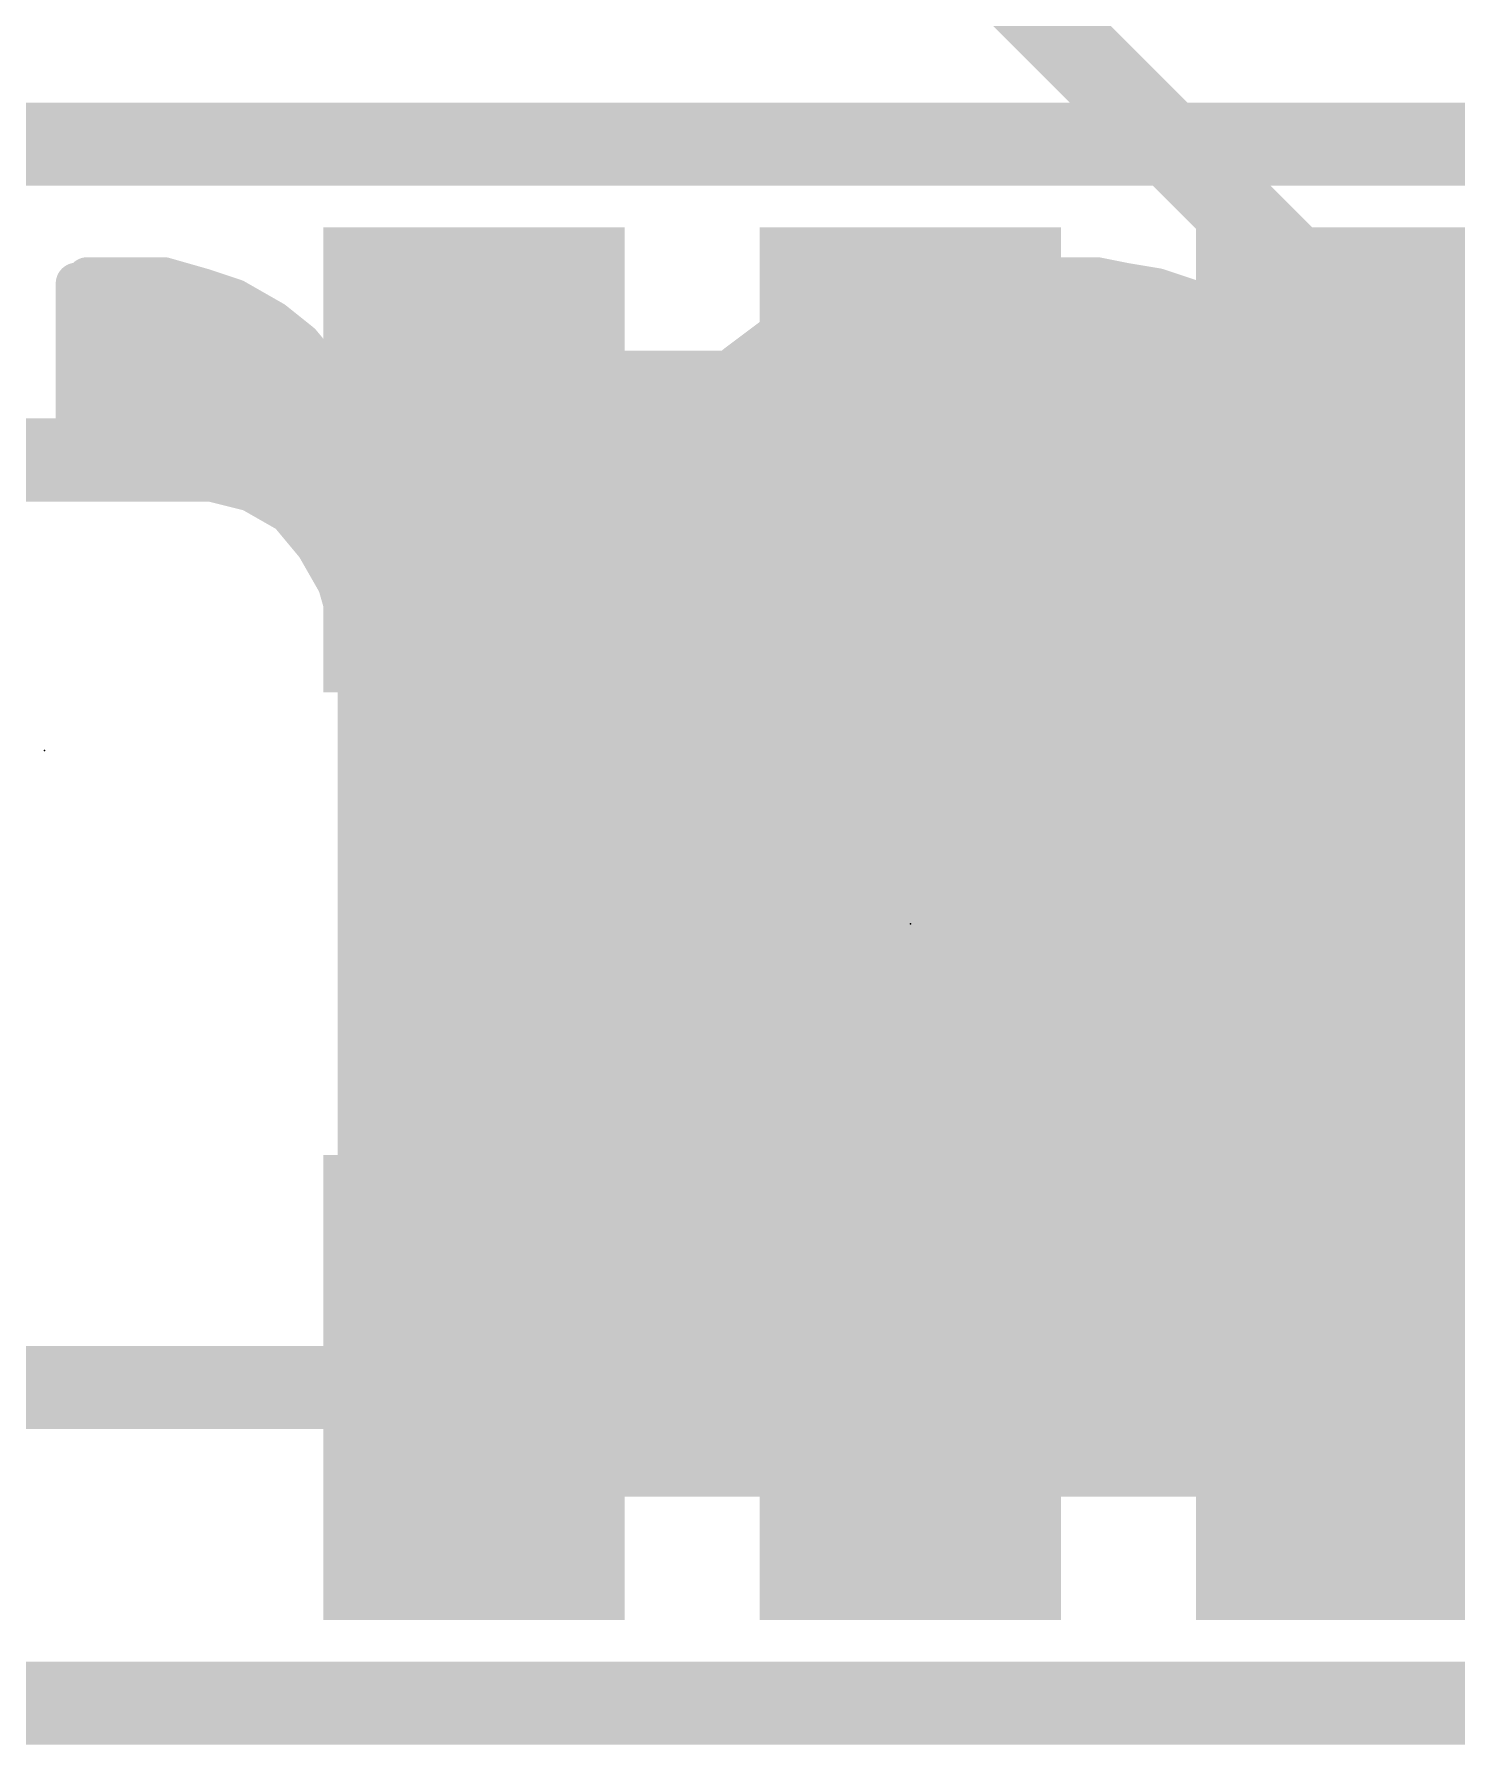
# Model space of a CAD drawing. Extents: x 0 to 108, y -62 to 34.
# Drawn here: x 20.301 to 22.909, y 15.958 to 19.093 of the extents above; entities that cross this region are included whole.
import ezdxf

# ---------------------------------------------------------------- set-up
doc = ezdxf.new("R2010")
doc.units = 0
for name, color, linetype in [('1', 12, 'CONTINUOUS'), ('16', 132, 'CONTINUOUS'), ('18', 110, 'CONTINUOUS'), ('22', 253, 'CONTINUOUS'), ('23', 53, 'CONTINUOUS'), ('24', 53, 'CONTINUOUS'), ('29', 253, 'CONTINUOUS'), ('39', 12, 'CONTINUOUS'), ('51', 253, 'CONTINUOUS')]:
    doc.layers.add(name, color=color, linetype=linetype)

# ---------------------------------------------------------------- blocks, each defined once
blk = doc.blocks.new('RECT')
blk.add_solid([(-0.5, -0.5), (0.5, -0.5), (-0.5, 0.5), (0.5, 0.5)])
blk = doc.blocks.new('ROUNDV')
at = {"const_width": 0.5}
blk.add_lwpolyline([(0, -0.25, 1), (0, 0.25, 1), (0, -0.25)], format="xyb", dxfattribs=at)

msp = doc.modelspace()

# ---------------------------------------------------------------- linework, layer by layer
at = {"layer": '1', "const_width": 0.1524}
for points in [[(32.0675, 18.8912), (8.255, 18.8912)], [(21.1075, 18.3125), (19.5325, 18.3125)], [(21.9075, 18.3125), (21.9075, 17.8435)], [(24.2825, 18.3125), (22.7075, 18.3125)], [(21.9075, 16.6125), (21.9075, 17.1133)], [(19.5325, 16.6125), (21.1075, 16.6125)], [(22.7075, 16.6125), (24.2825, 16.6125)], [(8.5725, 16.0338), (32.2263, 16.0338)]]:
    msp.add_lwpolyline(points, dxfattribs=at)
at = {"layer": '1', "const_width": 0.0762}
for points in [[(21.1075, 18.2744, 1), (21.1075, 18.3506)], [(21.9456, 18.3125, 1), (21.8694, 18.3125)], [(22.7075, 18.3506, 1), (22.7075, 18.2744)], [(21.8694, 17.8435, 1), (21.9456, 17.8435)], [(21.9456, 17.1133, 1), (21.8694, 17.1133)], [(21.1075, 16.5744, 1), (21.1075, 16.6506)], [(22.7075, 16.6506, 1), (22.7075, 16.5744)], [(21.8694, 16.6125, 1), (21.9456, 16.6125)]]:
    msp.add_lwpolyline(points, format="xyb", dxfattribs=at)
at = {"layer": '16', "const_width": 0.1524}
msp.add_lwpolyline([(18.796, 22.479), (23.5744, 17.7006)], dxfattribs=at)
at = {"layer": '22', "const_width": 0.0762}
for points in [[(20.389, 18.636), (20.379, 18.636)], [(20.379, 18.636), (20.379, 18.276)], [(20.399, 18.646), (20.389, 18.636)], [(20.539, 18.646), (20.399, 18.646)], [(20.609, 18.626), (20.539, 18.646)], [(20.669, 18.606), (20.609, 18.626)], [(21.859, 18.626), (21.809, 18.606)], [(21.909, 18.636), (21.859, 18.626)], [(21.969, 18.636), (21.909, 18.636)], [(22.019, 18.646), (21.969, 18.636)], [(22.249, 18.646), (22.019, 18.646)], [(22.299, 18.636), (22.249, 18.646)], [(22.359, 18.626), (22.299, 18.636)], [(22.419, 18.606), (22.359, 18.626)], [(20.379, 18.5928), (20.6921, 18.5928)], [(20.739, 18.566), (20.669, 18.606)], [(20.959, 18.606), (20.919, 18.616)], [(20.919, 18.616), (20.919, 18.346)], [(20.919, 18.5928), (21.025, 18.5928)], [(21.059, 18.586), (20.959, 18.606)], [(21.099, 18.576), (21.059, 18.586)], [(21.759, 18.596), (21.709, 18.576)], [(21.751, 18.5928), (22.477, 18.5928)], [(21.809, 18.606), (21.759, 18.596)], [(22.469, 18.596), (22.419, 18.606)], [(22.519, 18.576), (22.469, 18.596)], [(20.789, 18.526), (20.739, 18.566)], [(21.149, 18.566), (21.099, 18.576)], [(21.199, 18.566), (21.149, 18.566)], [(21.239, 18.556), (21.199, 18.566)], [(21.289, 18.546), (21.239, 18.556)], [(21.709, 18.576), (21.589, 18.486)], [(22.619, 18.516), (22.519, 18.576)], [(20.839, 18.466), (20.789, 18.526)], [(21.289, 17.196), (21.289, 18.546)], [(20.379, 18.5166), (20.7968, 18.5166)], [(20.919, 18.5166), (21.289, 18.5166)], [(21.6298, 18.5166), (22.618, 18.5166)], [(22.659, 18.486), (22.619, 18.516)], [(20.879, 18.416), (20.839, 18.466)], [(21.589, 18.486), (21.559, 18.446)], [(22.689, 18.446), (22.659, 18.486)], [(20.379, 18.4404), (20.8595, 18.4404)], [(20.919, 18.4404), (21.289, 18.4404)], [(21.559, 18.446), (21.539, 18.406)], [(21.5562, 18.4404), (22.6924, 18.4404)], [(22.719, 18.396), (22.689, 18.446)], [(20.919, 18.346), (20.879, 18.416)], [(21.539, 18.406), (21.519, 18.356)], [(21.949, 18.346), (22.009, 18.376)], [(22.009, 18.376), (22.029, 18.376)], [(22.029, 18.376), (22.049, 18.386)], [(22.049, 18.386), (22.229, 18.386)], [(22.229, 18.386), (22.329, 18.336)], [(22.749, 18.356), (22.719, 18.396)], [(20.379, 18.3642), (20.9086, 18.3642)], [(20.919, 18.3642), (21.289, 18.3642)], [(21.519, 18.356), (21.509, 18.306)], [(21.5223, 18.3642), (21.9854, 18.3642)], [(21.939, 18.326), (21.949, 18.346)], [(22.2726, 18.3642), (22.7429, 18.3642)], [(22.329, 18.336), (22.369, 18.296)], [(22.769, 18.296), (22.749, 18.356)], [(21.509, 18.306), (21.509, 17.436)], [(21.899, 18.256), (21.929, 18.316)], [(21.929, 18.316), (21.939, 18.326)], [(20.379, 18.288), (21.289, 18.288)], [(20.379, 18.276), (20.389, 18.276)], [(20.389, 18.276), (20.409, 18.286)], [(20.409, 18.286), (20.519, 18.286)], [(20.519, 18.286), (20.619, 18.276)], [(20.619, 18.276), (20.699, 18.256)], [(21.509, 18.288), (21.915, 18.288)], [(22.369, 18.296), (22.379, 18.276)], [(22.373, 18.288), (22.7703, 18.288)], [(22.379, 18.276), (22.389, 18.246)], [(22.789, 18.176), (22.769, 18.296)], [(20.699, 18.256), (20.769, 18.216)], [(21.899, 18.146), (21.899, 18.256)], [(22.389, 18.246), (22.399, 18.226)], [(20.769, 18.216), (20.819, 18.156)], [(20.7725, 18.2118), (21.289, 18.2118)], [(21.509, 18.2118), (21.899, 18.2118)], [(22.399, 18.226), (22.399, 18.176)], [(22.399, 18.2118), (22.783, 18.2118)], [(20.819, 18.156), (20.859, 18.086)], [(22.399, 18.176), (22.789, 18.176)], [(20.8307, 18.1356), (21.289, 18.1356)], [(21.509, 18.1356), (21.9068, 18.1356)], [(21.929, 18.106), (21.899, 18.146)], [(20.859, 18.086), (20.879, 18.016)], [(21.979, 18.076), (21.929, 18.106)], [(20.8666, 18.0594), (21.289, 18.0594)], [(21.509, 18.0594), (22.0288, 18.0594)], [(22.039, 18.056), (21.979, 18.076)], [(22.109, 18.036), (22.039, 18.056)], [(22.109, 18.036), (22.059, 17.836)], [(22.059, 17.836), (22.109, 18.036)], [(22.179, 18.026), (22.109, 18.036)], [(22.359, 18.006), (22.179, 18.026)], [(20.879, 18.016), (20.899, 17.926)], [(22.279, 17.796), (22.359, 18.006)], [(22.359, 18.006), (22.279, 17.796)], [(22.449, 17.996), (22.359, 18.006)], [(22.529, 17.976), (22.449, 17.996)], [(20.8863, 17.9832), (21.289, 17.9832)], [(21.509, 17.9832), (22.0958, 17.9832)], [(22.0958, 17.9832), (22.3503, 17.9832)], [(22.3503, 17.9832), (22.5002, 17.9832)], [(22.609, 17.946), (22.529, 17.976)], [(22.679, 17.906), (22.609, 17.946)], [(20.899, 17.926), (20.899, 17.196)], [(20.899, 17.907), (21.289, 17.907)], [(21.509, 17.907), (22.0768, 17.907)], [(22.0768, 17.907), (22.3213, 17.907)], [(22.3213, 17.907), (22.6773, 17.907)], [(22.749, 17.846), (22.679, 17.906)], [(21.899, 17.656), (21.899, 17.886)], [(21.899, 17.886), (21.919, 17.866)], [(21.919, 17.866), (21.939, 17.866)], [(21.939, 17.866), (21.979, 17.846)], [(21.979, 17.846), (21.999, 17.846)], [(21.999, 17.846), (22.019, 17.836)], [(22.019, 17.836), (22.059, 17.836)], [(22.059, 17.836), (22.079, 17.826)], [(22.789, 17.776), (22.749, 17.846)], [(20.899, 17.8308), (21.289, 17.8308)], [(21.509, 17.8308), (21.899, 17.8308)], [(22.0694, 17.8308), (22.2923, 17.8308)], [(22.079, 17.826), (22.099, 17.826)], [(22.099, 17.826), (22.129, 17.816)], [(22.129, 17.816), (22.169, 17.816)], [(22.169, 17.816), (22.199, 17.806)], [(22.199, 17.806), (22.239, 17.806)], [(22.239, 17.806), (22.259, 17.796)], [(22.2923, 17.8308), (22.7577, 17.8308)], [(22.259, 17.796), (22.279, 17.796)], [(22.279, 17.796), (22.309, 17.786)], [(22.309, 17.786), (22.329, 17.776)], [(22.329, 17.776), (22.339, 17.766)], [(22.819, 17.686), (22.789, 17.776)], [(20.899, 17.7546), (21.289, 17.7546)], [(21.509, 17.7546), (21.899, 17.7546)], [(22.339, 17.766), (22.379, 17.746)], [(22.3618, 17.7546), (22.7961, 17.7546)], [(22.379, 17.746), (22.389, 17.736)], [(22.389, 17.736), (22.409, 17.726)], [(22.409, 17.726), (22.439, 17.666)], [(20.899, 17.6784), (21.289, 17.6784)], [(21.509, 17.6784), (21.899, 17.6784)], [(22.4328, 17.6784), (22.8204, 17.6784)], [(22.839, 17.576), (22.819, 17.686)], [(21.909, 17.626), (21.899, 17.656)], [(22.439, 17.666), (22.439, 17.646)], [(22.439, 17.646), (22.449, 17.626)], [(21.919, 17.606), (21.909, 17.626)], [(22.449, 17.626), (22.449, 17.576)], [(20.899, 17.6022), (21.289, 17.6022)], [(21.509, 17.6022), (21.9203, 17.6022)], [(21.939, 17.546), (21.919, 17.606)], [(22.449, 17.6022), (22.8342, 17.6022)], [(22.449, 17.576), (22.439, 17.546)], [(22.829, 17.526), (22.839, 17.576)], [(20.899, 17.526), (21.289, 17.526)], [(21.509, 17.526), (21.959, 17.526)], [(21.959, 17.526), (21.939, 17.546)], [(21.979, 17.496), (21.959, 17.526)], [(22.439, 17.526), (22.429, 17.506)], [(22.439, 17.546), (22.439, 17.526)], [(22.439, 17.526), (22.829, 17.526)], [(22.829, 17.476), (22.829, 17.526)], [(21.999, 17.476), (21.979, 17.496)], [(22.419, 17.496), (22.409, 17.476)], [(22.429, 17.506), (22.419, 17.496)], [(22.029, 17.456), (21.999, 17.476)], [(22.389, 17.466), (22.379, 17.456)], [(22.409, 17.476), (22.389, 17.466)], [(22.809, 17.436), (22.829, 17.476)], [(20.899, 17.4498), (21.289, 17.4498)], [(21.509, 17.436), (21.499, 17.416)], [(21.509, 17.4498), (22.0538, 17.4498)], [(22.069, 17.446), (22.029, 17.456)], [(22.109, 17.426), (22.069, 17.446)], [(22.159, 17.426), (22.109, 17.426)], [(22.209, 17.416), (22.159, 17.426)], [(22.279, 17.426), (22.259, 17.416)], [(22.299, 17.426), (22.279, 17.426)], [(22.319, 17.436), (22.299, 17.426)], [(22.339, 17.436), (22.319, 17.436)], [(22.379, 17.456), (22.339, 17.436)], [(22.3666, 17.4498), (22.8159, 17.4498)], [(22.799, 17.386), (22.809, 17.436)], [(21.499, 17.416), (21.499, 17.326)], [(22.259, 17.416), (22.209, 17.416)], [(20.899, 17.3736), (21.289, 17.3736)], [(21.499, 17.3736), (22.7907, 17.3736)], [(22.779, 17.356), (22.799, 17.386)], [(21.879, 17.276), (21.879, 17.336)], [(21.879, 17.336), (21.899, 17.306)], [(22.749, 17.316), (22.779, 17.356)], [(21.499, 17.326), (21.489, 17.306)], [(21.489, 17.306), (21.489, 17.286)], [(21.899, 17.306), (21.929, 17.286)], [(22.729, 17.286), (22.749, 17.316)], [(20.899, 17.2974), (21.289, 17.2974)], [(21.489, 17.286), (21.479, 17.266)], [(21.489, 17.2974), (21.879, 17.2974)], [(21.869, 17.266), (21.879, 17.276)], [(21.9119, 17.2974), (22.7366, 17.2974)], [(21.929, 17.286), (21.949, 17.266)], [(22.699, 17.256), (22.729, 17.286)], [(21.479, 17.266), (21.479, 17.236)], [(21.869, 17.236), (21.869, 17.266)], [(21.949, 17.266), (21.979, 17.246)], [(21.979, 17.246), (22.009, 17.236)], [(22.659, 17.236), (22.699, 17.256)], [(20.899, 17.2212), (21.289, 17.2212)], [(21.469, 17.216), (21.459, 17.206)], [(21.459, 17.206), (21.459, 17.196)], [(21.479, 17.236), (21.469, 17.216)], [(21.4716, 17.2212), (21.859, 17.2212)], [(21.849, 17.206), (21.859, 17.216)], [(21.849, 17.196), (21.849, 17.206)], [(21.859, 17.226), (21.869, 17.236)], [(21.859, 17.216), (21.859, 17.226)], [(22.009, 17.236), (22.039, 17.216)], [(22.0312, 17.2212), (22.6368, 17.2212)], [(22.039, 17.216), (22.159, 17.176)], [(22.589, 17.196), (22.629, 17.216)], [(22.629, 17.216), (22.659, 17.236)], [(20.899, 17.196), (21.289, 17.196)], [(21.459, 17.196), (21.849, 17.196)], [(22.159, 17.176), (22.189, 17.176)], [(22.189, 17.176), (22.219, 17.166)], [(22.499, 17.166), (22.539, 17.176)], [(22.539, 17.176), (22.589, 17.196)], [(22.219, 17.166), (22.259, 17.166)], [(22.259, 17.166), (22.289, 17.156)], [(22.289, 17.156), (22.399, 17.156)], [(22.399, 17.156), (22.449, 17.166)], [(22.449, 17.166), (22.499, 17.166)]]:
    msp.add_lwpolyline(points, dxfattribs=at)
at = {"layer": '22', "const_width": 0.0381}
for points in [[(20.379, 18.655, 1), (20.379, 18.6169)], [(20.3981, 18.636, 1), (20.36, 18.636)], [(20.3755, 18.6495, 1), (20.4025, 18.6225)], [(20.399, 18.6651, 1), (20.399, 18.627)], [(20.4125, 18.6325, 1), (20.3855, 18.6595)], [(20.389, 18.6169, 1), (20.389, 18.655)], [(20.5442, 18.6643, 1), (20.5338, 18.6277)], [(20.539, 18.627, 1), (20.539, 18.6651)], [(20.615, 18.6441, 1), (20.603, 18.6079)], [(20.6038, 18.6077, 1), (20.6142, 18.6443)], [(21.8553, 18.6447, 1), (21.8627, 18.6073)], [(21.8661, 18.6083, 1), (21.8519, 18.6437)], [(21.909, 18.655, 1), (21.909, 18.6169)], [(21.9127, 18.6173, 1), (21.9053, 18.6547)], [(21.9653, 18.6547, 1), (21.9727, 18.6173)], [(21.969, 18.6169, 1), (21.969, 18.655)], [(22.019, 18.6651, 1), (22.019, 18.627)], [(22.0227, 18.6273, 1), (22.0153, 18.6647)], [(22.2527, 18.6647, 1), (22.2453, 18.6273)], [(22.249, 18.627, 1), (22.249, 18.6651)], [(22.3021, 18.6548, 1), (22.2959, 18.6172)], [(22.2953, 18.6173, 1), (22.3027, 18.6547)], [(22.365, 18.6441, 1), (22.353, 18.6079)], [(22.3559, 18.6072, 1), (22.3621, 18.6448)], [(20.379, 18.6119, 1), (20.379, 18.5738)], [(20.6785, 18.6225, 1), (20.6595, 18.5895)], [(20.663, 18.5879, 1), (20.675, 18.6241)], [(20.6921, 18.5738, 1), (20.6921, 18.6119)], [(20.9236, 18.6345, 1), (20.9144, 18.5975)], [(20.9381, 18.616, 1), (20.9, 18.616)], [(20.919, 18.6119, 1), (20.919, 18.5738)], [(20.9627, 18.6247, 1), (20.9553, 18.5873)], [(20.9544, 18.5875, 1), (20.9636, 18.6245)], [(21.025, 18.5738, 1), (21.025, 18.6119)], [(21.0636, 18.6045, 1), (21.0544, 18.5675)], [(21.0553, 18.5673, 1), (21.0627, 18.6047)], [(21.751, 18.6119, 1), (21.751, 18.5738)], [(21.7553, 18.6147, 1), (21.7627, 18.5773)], [(21.7661, 18.5783, 1), (21.7519, 18.6137)], [(21.8019, 18.6237, 1), (21.8161, 18.5883)], [(21.8127, 18.5873, 1), (21.8053, 18.6247)], [(22.4227, 18.6247, 1), (22.4153, 18.5873)], [(22.413, 18.5879, 1), (22.425, 18.6241)], [(22.4761, 18.6137, 1), (22.4619, 18.5783)], [(22.4653, 18.5773, 1), (22.4727, 18.6147)], [(22.477, 18.5738, 1), (22.477, 18.6119)], [(20.7509, 18.5809, 1), (20.7271, 18.5511)], [(20.7295, 18.5495, 1), (20.7485, 18.5825)], [(21.1027, 18.5947, 1), (21.0953, 18.5573)], [(21.0944, 18.5575, 1), (21.1036, 18.5945)], [(21.149, 18.5851, 1), (21.149, 18.547)], [(21.1453, 18.5473, 1), (21.1527, 18.5847)], [(21.2036, 18.5845, 1), (21.1944, 18.5475)], [(21.199, 18.547, 1), (21.199, 18.5851)], [(21.2427, 18.5747, 1), (21.2353, 18.5373)], [(21.2344, 18.5375, 1), (21.2436, 18.5745)], [(21.7019, 18.5937, 1), (21.7161, 18.5583)], [(21.7204, 18.5608, 1), (21.6976, 18.5912)], [(22.5288, 18.5923, 1), (22.5092, 18.5597)], [(22.5119, 18.5583, 1), (22.5261, 18.5937)], [(20.8036, 18.5382, 1), (20.7744, 18.5138)], [(21.3081, 18.546, 1), (21.27, 18.546)], [(21.2853, 18.5273, 1), (21.2927, 18.5647)], [(20.379, 18.5357, 1), (20.379, 18.4976)], [(20.7771, 18.5111, 1), (20.8009, 18.5409)], [(20.7968, 18.4976, 1), (20.7968, 18.5357)], [(20.919, 18.5357, 1), (20.919, 18.4976)], [(21.289, 18.4976, 1), (21.289, 18.5357)], [(21.6298, 18.5357, 1), (21.6298, 18.4976)], [(22.6304, 18.5312, 1), (22.6076, 18.5008)], [(22.6092, 18.4997, 1), (22.6288, 18.5323)], [(22.618, 18.4976, 1), (22.618, 18.5357)], [(20.8539, 18.4779, 1), (20.8241, 18.4541)], [(21.5776, 18.5012, 1), (21.6004, 18.4708)], [(21.6042, 18.4746, 1), (21.5738, 18.4974)], [(22.6742, 18.4974, 1), (22.6438, 18.4746)], [(22.6476, 18.4708, 1), (22.6704, 18.5012)], [(20.379, 18.4595, 1), (20.379, 18.4214)], [(20.8244, 18.4538, 1), (20.8536, 18.4782)], [(20.8595, 18.4214, 1), (20.8595, 18.4595)], [(20.919, 18.4595, 1), (20.919, 18.4214)], [(21.289, 18.4214, 1), (21.289, 18.4595)], [(21.5562, 18.4595, 1), (21.5562, 18.4214)], [(21.5438, 18.4574, 1), (21.5742, 18.4346)], [(21.576, 18.4375, 1), (21.542, 18.4545)], [(22.7053, 18.4558, 1), (22.6727, 18.4362)], [(22.6738, 18.4346, 1), (22.7042, 18.4574)], [(22.6924, 18.4214, 1), (22.6924, 18.4595)], [(20.8955, 18.4255, 1), (20.8625, 18.4065)], [(20.8641, 18.4041, 1), (20.8939, 18.4279)], [(21.5567, 18.3989, 1), (21.5213, 18.4131)], [(21.522, 18.4145, 1), (21.556, 18.3975)], [(22.009, 18.3951, 1), (22.009, 18.357)], [(22.0175, 18.359, 1), (22.0005, 18.393)], [(22.0205, 18.393, 1), (22.0375, 18.359)], [(22.029, 18.357, 1), (22.029, 18.3951)], [(22.049, 18.405, 1), (22.049, 18.3669)], [(22.0575, 18.369, 1), (22.0405, 18.403)], [(22.2375, 18.403, 1), (22.2205, 18.369)], [(22.229, 18.3669, 1), (22.229, 18.405)], [(22.7342, 18.4074, 1), (22.7038, 18.3846)], [(22.7027, 18.3862, 1), (22.7353, 18.4058)], [(20.379, 18.3833, 1), (20.379, 18.3452)], [(20.919, 18.3833, 1), (20.919, 18.3452)], [(20.9025, 18.3365, 1), (20.9355, 18.3555)], [(20.9086, 18.3452, 1), (20.9086, 18.3833)], [(21.289, 18.3452, 1), (21.289, 18.3833)], [(21.5013, 18.3631, 1), (21.5367, 18.3489)], [(21.5377, 18.3523, 1), (21.5003, 18.3597)], [(21.5223, 18.3833, 1), (21.5223, 18.3452)], [(21.9405, 18.363, 1), (21.9575, 18.329)], [(21.966, 18.3375, 1), (21.932, 18.3545)], [(21.9854, 18.3452, 1), (21.9854, 18.3833)], [(22.2726, 18.3833, 1), (22.2726, 18.3452)], [(22.3425, 18.3495, 1), (22.3155, 18.3225)], [(22.7671, 18.362, 1), (22.7309, 18.35)], [(22.7338, 18.3446, 1), (22.7642, 18.3674)], [(22.7429, 18.3452, 1), (22.7429, 18.3833)], [(20.9, 18.346, 1), (20.9381, 18.346)], [(21.5281, 18.306, 1), (21.49, 18.306)], [(21.9155, 18.3295, 1), (21.9425, 18.3025)], [(21.946, 18.3075, 1), (21.912, 18.3245)], [(21.922, 18.3345, 1), (21.956, 18.3175)], [(21.9525, 18.3125, 1), (21.9255, 18.3395)], [(22.3205, 18.319, 1), (22.3375, 18.353)], [(20.379, 18.3071, 1), (20.379, 18.269)], [(20.379, 18.295, 1), (20.379, 18.2569)], [(20.3805, 18.293, 1), (20.3975, 18.259)], [(20.389, 18.2569, 1), (20.389, 18.295)], [(20.409, 18.3051, 1), (20.409, 18.267)], [(20.4175, 18.269, 1), (20.4005, 18.303)], [(20.5209, 18.305, 1), (20.5171, 18.267)], [(20.519, 18.267, 1), (20.519, 18.3051)], [(20.6236, 18.2945, 1), (20.6144, 18.2575)], [(20.6171, 18.257, 1), (20.6209, 18.295)], [(21.289, 18.269, 1), (21.289, 18.3071)], [(21.4903, 18.3097, 1), (21.5277, 18.3023)], [(21.509, 18.3071, 1), (21.509, 18.269)], [(21.915, 18.269, 1), (21.915, 18.3071)], [(22.386, 18.3045, 1), (22.352, 18.2875)], [(22.373, 18.3071, 1), (22.373, 18.269)], [(22.3555, 18.2825, 1), (22.3825, 18.3095)], [(22.3971, 18.282, 1), (22.3609, 18.27)], [(22.7878, 18.2991, 1), (22.7502, 18.2929)], [(22.7509, 18.29, 1), (22.7871, 18.302)], [(22.7703, 18.269, 1), (22.7703, 18.3071)], [(20.36, 18.276, 1), (20.3981, 18.276)], [(20.7085, 18.2725, 1), (20.6895, 18.2395)], [(20.6944, 18.2375, 1), (20.7036, 18.2745)], [(21.9181, 18.256, 1), (21.88, 18.256)], [(21.882, 18.2645, 1), (21.916, 18.2475)], [(22.362, 18.2675, 1), (22.396, 18.2845)], [(22.406, 18.2545, 1), (22.372, 18.2375)], [(20.7836, 18.2282, 1), (20.7544, 18.2038)], [(20.7725, 18.2309, 1), (20.7725, 18.1928)], [(20.7595, 18.1995, 1), (20.7785, 18.2325)], [(21.289, 18.1928, 1), (21.289, 18.2309)], [(21.509, 18.2309, 1), (21.509, 18.1928)], [(21.899, 18.1928, 1), (21.899, 18.2309)], [(22.3709, 18.24, 1), (22.4071, 18.252)], [(22.4181, 18.226, 1), (22.38, 18.226)], [(22.399, 18.2309, 1), (22.399, 18.1928)], [(22.382, 18.2175, 1), (22.416, 18.2345)], [(22.783, 18.1928, 1), (22.783, 18.2309)], [(20.8355, 18.1655, 1), (20.8025, 18.1465)], [(20.8044, 18.1438, 1), (20.8336, 18.1682)], [(22.399, 18.1951, 1), (22.399, 18.157)], [(22.38, 18.176, 1), (22.4181, 18.176)], [(22.7702, 18.1729, 1), (22.8078, 18.1791)], [(22.789, 18.157, 1), (22.789, 18.1951)], [(20.8307, 18.1547, 1), (20.8307, 18.1166)], [(21.289, 18.1166, 1), (21.289, 18.1547)], [(21.509, 18.1547, 1), (21.509, 18.1166)], [(21.88, 18.146, 1), (21.9181, 18.146)], [(21.9142, 18.1574, 1), (21.8838, 18.1346)], [(21.9068, 18.1166, 1), (21.9068, 18.1547)], [(20.8773, 18.0912, 1), (20.8407, 18.0808)], [(21.9388, 18.1223, 1), (21.9192, 18.0897)], [(21.9138, 18.0946, 1), (21.9442, 18.1174)], [(20.8425, 18.0765, 1), (20.8755, 18.0955)], [(20.8666, 18.0785, 1), (20.8666, 18.0404)], [(21.289, 18.0404, 1), (21.289, 18.0785)], [(21.509, 18.0785, 1), (21.509, 18.0404)], [(21.985, 18.0941, 1), (21.973, 18.0579)], [(21.9692, 18.0597, 1), (21.9888, 18.0923)], [(22.0442, 18.0743, 1), (22.0338, 18.0377)], [(22.0288, 18.0404, 1), (22.0288, 18.0785)], [(22.033, 18.0379, 1), (22.045, 18.0741)], [(22.1117, 18.0549, 1), (22.1063, 18.0171)], [(22.1275, 18.0314, 1), (22.0905, 18.0406)], [(22.1275, 18.0314, 1), (22.0905, 18.0406)], [(22.1038, 18.0177, 1), (22.1142, 18.0543)], [(22.1811, 18.0449, 1), (22.1769, 18.0071)], [(22.1763, 18.0071, 1), (22.1817, 18.0449)], [(20.8976, 18.0201, 1), (20.8604, 18.0119)], [(20.8607, 18.0108, 1), (20.8973, 18.0212)], [(22.3611, 18.0249, 1), (22.3569, 17.9871)], [(22.3768, 17.9992, 1), (22.3412, 18.0128)], [(22.3768, 17.9992, 1), (22.3412, 18.0128)], [(22.3569, 17.9871, 1), (22.3611, 18.0249)], [(22.4536, 18.0145, 1), (22.4444, 17.9775)], [(22.4469, 17.9771, 1), (22.4511, 18.0149)], [(20.8863, 18.0023, 1), (20.8863, 17.9642)], [(21.289, 17.9642, 1), (21.289, 18.0023)], [(21.509, 18.0023, 1), (21.509, 17.9642)], [(22.0958, 18.0023, 1), (22.0958, 17.9642)], [(22.0958, 17.9642, 1), (22.0958, 18.0023)], [(22.3503, 18.0023, 1), (22.3503, 17.9642)], [(22.3503, 17.9642, 1), (22.3503, 18.0023)], [(22.5002, 17.9642, 1), (22.5002, 18.0023)], [(22.5357, 17.9938, 1), (22.5223, 17.9582)], [(22.5244, 17.9575, 1), (22.5336, 17.9945)], [(22.6185, 17.9625, 1), (22.5995, 17.9295)], [(22.6023, 17.9282, 1), (22.6157, 17.9638)], [(20.9181, 17.926, 1), (20.88, 17.926)], [(20.899, 17.9261, 1), (20.899, 17.888)], [(20.8804, 17.9219, 1), (20.9176, 17.9301)], [(21.289, 17.888, 1), (21.289, 17.9261)], [(21.509, 17.9261, 1), (21.509, 17.888)], [(22.0768, 17.9261, 1), (22.0768, 17.888)], [(22.0768, 17.888, 1), (22.0768, 17.9261)], [(22.3213, 17.9261, 1), (22.3213, 17.888)], [(22.3213, 17.888, 1), (22.3213, 17.9261)], [(22.6914, 17.9205, 1), (22.6666, 17.8915)], [(22.6695, 17.8895, 1), (22.6885, 17.9225)], [(22.6773, 17.888, 1), (22.6773, 17.9261)], [(21.9181, 17.886, 1), (21.88, 17.886)], [(21.9125, 17.8995, 1), (21.8855, 17.8725)], [(21.919, 17.885, 1), (21.919, 17.8469)], [(21.9475, 17.883, 1), (21.9305, 17.849)], [(21.939, 17.8469, 1), (21.939, 17.885)], [(21.9055, 17.8525, 1), (21.9325, 17.8795)], [(21.979, 17.8651, 1), (21.979, 17.827)], [(21.9705, 17.829, 1), (21.9875, 17.863)], [(22.0075, 17.863, 1), (21.9905, 17.829)], [(21.999, 17.827, 1), (21.999, 17.8651)], [(22.019, 17.8551, 1), (22.019, 17.817)], [(22.0105, 17.819, 1), (22.0275, 17.853)], [(22.0675, 17.853, 1), (22.0505, 17.819)], [(22.059, 17.817, 1), (22.059, 17.8551)], [(22.7655, 17.8555, 1), (22.7325, 17.8365)], [(22.7366, 17.8315, 1), (22.7614, 17.8605)], [(20.899, 17.8498, 1), (20.899, 17.8117)], [(21.289, 17.8117, 1), (21.289, 17.8498)], [(21.509, 17.8498, 1), (21.509, 17.8117)], [(21.899, 17.8117, 1), (21.899, 17.8498)], [(22.0405, 17.8406, 1), (22.0775, 17.8314)], [(22.0405, 17.8406, 1), (22.0775, 17.8314)], [(22.0694, 17.8498, 1), (22.0694, 17.8117)], [(22.079, 17.8451, 1), (22.079, 17.807)], [(22.0705, 17.809, 1), (22.0875, 17.843)], [(22.105, 17.8441, 1), (22.093, 17.8079)], [(22.099, 17.807, 1), (22.099, 17.8451)], [(22.129, 17.8351, 1), (22.129, 17.797)], [(22.123, 17.7979, 1), (22.135, 17.8341)], [(22.175, 17.8341, 1), (22.163, 17.7979)], [(22.169, 17.797, 1), (22.169, 17.8351)], [(22.199, 17.8251, 1), (22.199, 17.787)], [(22.193, 17.7879, 1), (22.205, 17.8241)], [(22.2475, 17.823, 1), (22.2305, 17.789)], [(22.239, 17.787, 1), (22.239, 17.8251)], [(22.2923, 17.8498, 1), (22.2923, 17.8117)], [(22.2923, 17.8117, 1), (22.2923, 17.8498)], [(22.7577, 17.8117, 1), (22.7577, 17.8498)], [(22.259, 17.815, 1), (22.259, 17.7769)], [(22.2505, 17.779, 1), (22.2675, 17.813)], [(22.285, 17.8141, 1), (22.273, 17.7779)], [(22.2612, 17.8028, 1), (22.2968, 17.7892)], [(22.2612, 17.8028, 1), (22.2968, 17.7892)], [(22.279, 17.7769, 1), (22.279, 17.815)], [(22.3175, 17.803, 1), (22.3005, 17.769)], [(22.303, 17.7679, 1), (22.315, 17.8041)], [(22.3425, 17.7895, 1), (22.3155, 17.7625)], [(22.3205, 17.759, 1), (22.3375, 17.793)], [(22.8071, 17.782, 1), (22.7709, 17.77)], [(20.899, 17.7736, 1), (20.899, 17.7355)], [(21.289, 17.7355, 1), (21.289, 17.7736)], [(21.509, 17.7736, 1), (21.509, 17.7355)], [(21.899, 17.7355, 1), (21.899, 17.7736)], [(22.3475, 17.783, 1), (22.3305, 17.749)], [(22.3255, 17.7525, 1), (22.3525, 17.7795)], [(22.3618, 17.7736, 1), (22.3618, 17.7355)], [(22.3925, 17.7595, 1), (22.3655, 17.7325)], [(22.3705, 17.729, 1), (22.3875, 17.763)], [(22.7725, 17.7665, 1), (22.8055, 17.7855)], [(22.7961, 17.7355, 1), (22.7961, 17.7736)], [(22.3975, 17.753, 1), (22.3805, 17.719)], [(22.3755, 17.7225, 1), (22.4025, 17.7495)], [(22.426, 17.7345, 1), (22.392, 17.7175)], [(22.4005, 17.709, 1), (22.4175, 17.743)], [(20.899, 17.6974, 1), (20.899, 17.6593)], [(21.289, 17.6593, 1), (21.289, 17.6974)], [(21.509, 17.6974, 1), (21.509, 17.6593)], [(21.899, 17.6593, 1), (21.899, 17.6974)], [(22.4328, 17.6974, 1), (22.4328, 17.6593)], [(22.8377, 17.6894, 1), (22.8003, 17.6826)], [(22.8204, 17.6593, 1), (22.8204, 17.6974)], [(21.9171, 17.662, 1), (21.8809, 17.65)], [(22.456, 17.6545, 1), (22.422, 17.6375)], [(22.4581, 17.666, 1), (22.42, 17.666)], [(22.422, 17.6575, 1), (22.456, 17.6745)], [(22.8009, 17.68, 1), (22.8371, 17.692)], [(21.88, 17.656, 1), (21.9181, 17.656)], [(21.926, 17.6345, 1), (21.892, 17.6175)], [(22.42, 17.646, 1), (22.4581, 17.646)], [(22.4681, 17.626, 1), (22.43, 17.626)], [(22.432, 17.6175, 1), (22.466, 17.6345)], [(20.899, 17.6212, 1), (20.899, 17.5831)], [(21.289, 17.5831, 1), (21.289, 17.6212)], [(21.509, 17.6212, 1), (21.509, 17.5831)], [(21.8909, 17.62, 1), (21.9271, 17.632)], [(21.9371, 17.612, 1), (21.9009, 17.6)], [(21.902, 17.5975, 1), (21.936, 17.6145)], [(21.9203, 17.5831, 1), (21.9203, 17.6212)], [(22.449, 17.6212, 1), (22.449, 17.5831)], [(22.8342, 17.5831, 1), (22.8342, 17.6212)], [(22.43, 17.576, 1), (22.4681, 17.576)], [(22.4671, 17.57, 1), (22.4309, 17.582)], [(22.8577, 17.5723, 1), (22.8203, 17.5797)], [(22.8203, 17.5726, 1), (22.8577, 17.5794)], [(20.899, 17.545, 1), (20.899, 17.5069)], [(21.289, 17.5069, 1), (21.289, 17.545)], [(21.509, 17.545, 1), (21.509, 17.5069)], [(21.9525, 17.5595, 1), (21.9255, 17.5325)], [(21.9209, 17.54, 1), (21.9571, 17.552)], [(21.9749, 17.5366, 1), (21.9431, 17.5154)], [(21.9455, 17.5125, 1), (21.9725, 17.5395)], [(21.959, 17.5069, 1), (21.959, 17.545)], [(22.4209, 17.552, 1), (22.4571, 17.54)], [(22.439, 17.545, 1), (22.439, 17.5069)], [(22.4581, 17.546, 1), (22.42, 17.546)], [(22.456, 17.5175, 1), (22.422, 17.5345)], [(22.8481, 17.526, 1), (22.81, 17.526)], [(22.829, 17.5069, 1), (22.829, 17.545)], [(21.9925, 17.5095, 1), (21.9655, 17.4825)], [(22.4055, 17.5095, 1), (22.4325, 17.4825)], [(22.436, 17.4875, 1), (22.402, 17.5045)], [(22.412, 17.5145, 1), (22.446, 17.4975)], [(22.4425, 17.4925, 1), (22.4155, 17.5195)], [(22.42, 17.526, 1), (22.4581, 17.526)], [(22.8103, 17.5297, 1), (22.8477, 17.5223)], [(21.9631, 17.4854, 1), (21.9949, 17.5066)], [(22.0096, 17.4919, 1), (21.9884, 17.4601)], [(21.9855, 17.4625, 1), (22.0125, 17.4895)], [(22.3805, 17.483, 1), (22.3975, 17.449)], [(22.4025, 17.4525, 1), (22.3755, 17.4795)], [(22.392, 17.4845, 1), (22.426, 17.4675)], [(22.4175, 17.459, 1), (22.4005, 17.493)], [(22.81, 17.476, 1), (22.8481, 17.476)], [(22.846, 17.4675, 1), (22.812, 17.4845)], [(20.899, 17.4688, 1), (20.899, 17.4307)], [(21.289, 17.4307, 1), (21.289, 17.4688)], [(21.509, 17.4688, 1), (21.509, 17.4307)], [(21.526, 17.4275, 1), (21.492, 17.4445)], [(22.0336, 17.4745, 1), (22.0244, 17.4375)], [(22.0184, 17.4401, 1), (22.0396, 17.4719)], [(22.0775, 17.463, 1), (22.0605, 17.429)], [(22.0538, 17.4307, 1), (22.0538, 17.4688)], [(22.0644, 17.4275, 1), (22.0736, 17.4645)], [(22.109, 17.4451, 1), (22.109, 17.407)], [(22.1627, 17.4447, 1), (22.1553, 17.4073)], [(22.159, 17.407, 1), (22.159, 17.4451)], [(22.279, 17.4451, 1), (22.279, 17.407)], [(22.2875, 17.409, 1), (22.2705, 17.443)], [(22.299, 17.407, 1), (22.299, 17.4451)], [(22.319, 17.455, 1), (22.319, 17.4169)], [(22.3275, 17.419, 1), (22.3105, 17.453)], [(22.3305, 17.453, 1), (22.3475, 17.419)], [(22.339, 17.4169, 1), (22.339, 17.455)], [(22.3666, 17.4688, 1), (22.3666, 17.4307)], [(22.3655, 17.4695, 1), (22.3925, 17.4425)], [(22.3875, 17.439, 1), (22.3705, 17.473)], [(22.792, 17.4445, 1), (22.826, 17.4275)], [(22.8277, 17.4323, 1), (22.7903, 17.4397)], [(22.8159, 17.4307, 1), (22.8159, 17.4688)], [(21.482, 17.4245, 1), (21.516, 17.4075)], [(21.5181, 17.416, 1), (21.48, 17.416)], [(21.49, 17.436, 1), (21.5281, 17.436)], [(22.1005, 17.409, 1), (22.1175, 17.443)], [(22.209, 17.4351, 1), (22.209, 17.397)], [(22.2053, 17.3973, 1), (22.2127, 17.4347)], [(22.2505, 17.433, 1), (22.2675, 17.399)], [(22.259, 17.397, 1), (22.259, 17.4351)], [(22.2905, 17.443, 1), (22.3075, 17.409)], [(20.899, 17.3926, 1), (20.899, 17.3545)], [(21.289, 17.3545, 1), (21.289, 17.3926)], [(21.499, 17.3926, 1), (21.499, 17.3545)], [(22.7803, 17.3897, 1), (22.8177, 17.3823)], [(22.8149, 17.3754, 1), (22.7831, 17.3966)], [(22.7907, 17.3545, 1), (22.7907, 17.3926)], [(21.8949, 17.3466, 1), (21.8631, 17.3254)], [(21.8981, 17.336, 1), (21.86, 17.336)], [(22.7631, 17.3666, 1), (22.7949, 17.3454)], [(22.7942, 17.3446, 1), (22.7638, 17.3674)], [(21.5081, 17.306, 1), (21.47, 17.306)], [(21.48, 17.326, 1), (21.5181, 17.326)], [(21.516, 17.3175, 1), (21.482, 17.3345)], [(21.9096, 17.3219, 1), (21.8884, 17.2901)], [(22.7338, 17.3274, 1), (22.7642, 17.3046)], [(22.7649, 17.3054, 1), (22.7331, 17.3266)], [(20.899, 17.3164, 1), (20.899, 17.2783)], [(21.289, 17.2783, 1), (21.289, 17.3164)], [(21.489, 17.3164, 1), (21.489, 17.2783)], [(21.472, 17.3145, 1), (21.506, 17.2975)], [(21.506, 17.2775, 1), (21.472, 17.2945)], [(21.8925, 17.2625, 1), (21.8655, 17.2895)], [(21.879, 17.2783, 1), (21.879, 17.3164)], [(21.8831, 17.2954, 1), (21.9149, 17.3166)], [(21.9119, 17.3164, 1), (21.9119, 17.2783)], [(21.9425, 17.2995, 1), (21.9155, 17.2725)], [(21.9184, 17.2701, 1), (21.9396, 17.3019)], [(22.7131, 17.2966, 1), (22.7449, 17.2754)], [(22.7425, 17.2725, 1), (22.7155, 17.2995)], [(22.7366, 17.2783, 1), (22.7366, 17.3164)], [(21.462, 17.2745, 1), (21.496, 17.2575)], [(21.4981, 17.266, 1), (21.46, 17.266)], [(21.47, 17.286, 1), (21.5081, 17.286)], [(21.888, 17.266, 1), (21.8499, 17.266)], [(21.8555, 17.2795, 1), (21.8825, 17.2525)], [(21.86, 17.276, 1), (21.8981, 17.276)], [(21.9596, 17.2819, 1), (21.9384, 17.2501)], [(21.9355, 17.2525, 1), (21.9625, 17.2795)], [(21.985, 17.2641, 1), (21.973, 17.2279)], [(21.9684, 17.2301, 1), (21.9896, 17.2619)], [(22.6855, 17.2695, 1), (22.7125, 17.2425)], [(22.7075, 17.239, 1), (22.6905, 17.273)], [(20.899, 17.2402, 1), (20.899, 17.2021)], [(21.289, 17.2021, 1), (21.289, 17.2402)], [(21.478, 17.206, 1), (21.4399, 17.206)], [(21.4716, 17.2402, 1), (21.4716, 17.2021)], [(21.4825, 17.2025, 1), (21.4555, 17.2295)], [(21.46, 17.236, 1), (21.4981, 17.236)], [(21.496, 17.2275, 1), (21.462, 17.2445)], [(21.8681, 17.206, 1), (21.83, 17.206)], [(21.8781, 17.226, 1), (21.84, 17.226)], [(21.8455, 17.2395, 1), (21.8725, 17.2125)], [(21.8725, 17.2025, 1), (21.8455, 17.2295)], [(21.8499, 17.236, 1), (21.888, 17.236)], [(21.8825, 17.2225, 1), (21.8555, 17.2495)], [(21.859, 17.2021, 1), (21.859, 17.2402)], [(22.0196, 17.2519, 1), (21.9984, 17.2201)], [(22.003, 17.2179, 1), (22.015, 17.2541)], [(22.0312, 17.2402, 1), (22.0312, 17.2021)], [(22.045, 17.2341, 1), (22.033, 17.1979)], [(22.0284, 17.2001, 1), (22.0496, 17.2319)], [(22.6184, 17.2319, 1), (22.6396, 17.2001)], [(22.6375, 17.199, 1), (22.6205, 17.233)], [(22.6368, 17.2021, 1), (22.6368, 17.2402)], [(22.6505, 17.253, 1), (22.6675, 17.219)], [(22.6696, 17.2201, 1), (22.6484, 17.2519)], [(20.899, 17.2151, 1), (20.899, 17.177)], [(20.88, 17.196, 1), (20.9181, 17.196)], [(21.27, 17.196, 1), (21.3081, 17.196)], [(21.289, 17.177, 1), (21.289, 17.2151)], [(21.4455, 17.2195, 1), (21.4725, 17.1925)], [(21.459, 17.2151, 1), (21.459, 17.177)], [(21.4399, 17.196, 1), (21.478, 17.196)], [(21.452, 17.2245, 1), (21.486, 17.2075)], [(21.8355, 17.2195, 1), (21.8625, 17.1925)], [(21.83, 17.196, 1), (21.8681, 17.196)], [(21.84, 17.216, 1), (21.8781, 17.216)], [(21.849, 17.177, 1), (21.849, 17.2151)], [(22.159, 17.1951, 1), (22.159, 17.157)], [(22.153, 17.1579, 1), (22.165, 17.1941)], [(22.195, 17.1941, 1), (22.183, 17.1579)], [(22.189, 17.157, 1), (22.189, 17.1951)], [(22.5319, 17.1937, 1), (22.5461, 17.1583)], [(22.5436, 17.1575, 1), (22.5344, 17.1945)], [(22.5805, 17.213, 1), (22.5975, 17.179)], [(22.5961, 17.1783, 1), (22.5819, 17.2137)], [(22.219, 17.1851, 1), (22.219, 17.147)], [(22.213, 17.1479, 1), (22.225, 17.1841)], [(22.265, 17.1841, 1), (22.253, 17.1479)], [(22.259, 17.147, 1), (22.259, 17.1851)], [(22.289, 17.1751, 1), (22.289, 17.137)], [(22.283, 17.1379, 1), (22.295, 17.1741)], [(22.3953, 17.1747, 1), (22.4027, 17.1373)], [(22.399, 17.137, 1), (22.399, 17.1751)], [(22.449, 17.1851, 1), (22.449, 17.147)], [(22.4527, 17.1473, 1), (22.4453, 17.1847)], [(22.4944, 17.1845, 1), (22.5036, 17.1475)], [(22.499, 17.147, 1), (22.499, 17.1851)]]:
    msp.add_lwpolyline(points, format="xyb", dxfattribs=at)
at = {"layer": '23'}
msp.add_point((21.9075, 17.4625), dxfattribs=at)
at = {"layer": '24'}
msp.add_point((20.32, 17.78), dxfattribs=at)
at = {"layer": '51', "const_width": 0.1}
for points in [[(20.9075, 16.4625), (20.9075, 18.4625)], [(20.9075, 18.4625), (22.9075, 18.4625)], [(22.9075, 18.4625), (22.9075, 16.4625)], [(21.2575, 18.4125), (20.9575, 18.4125)], [(20.9575, 18.4125), (20.9575, 17.9125)], [(21.2575, 17.9125), (21.2575, 18.4125)], [(22.0575, 18.4125), (21.7575, 18.4125)], [(21.7575, 18.4125), (21.7575, 17.9125)], [(22.0575, 17.9125), (22.0575, 18.4125)], [(22.8575, 18.4125), (22.5575, 18.4125)], [(22.5575, 18.4125), (22.5575, 17.9125)], [(22.8575, 17.9125), (22.8575, 18.4125)], [(20.9575, 17.9125), (21.2575, 17.9125)], [(21.7575, 17.9125), (22.0575, 17.9125)], [(22.5575, 17.9125), (22.8575, 17.9125)], [(20.9575, 16.5125), (20.9575, 17.0125)], [(20.9575, 17.0125), (21.2575, 17.0125)], [(21.2575, 17.0125), (21.2575, 16.5125)], [(21.7575, 16.5125), (21.7575, 17.0125)], [(21.7575, 17.0125), (22.0575, 17.0125)], [(22.0575, 17.0125), (22.0575, 16.5125)], [(22.5575, 17.0125), (22.5575, 16.5125)], [(22.8575, 17.0125), (22.5575, 17.0125)], [(22.8575, 16.5125), (22.8575, 17.0125)], [(21.2575, 16.5125), (20.9575, 16.5125)], [(22.0575, 16.5125), (21.7575, 16.5125)], [(22.5575, 16.5125), (22.8575, 16.5125)], [(22.9075, 16.4625), (20.9075, 16.4625)]]:
    msp.add_lwpolyline(points, dxfattribs=at)
at = {"layer": '51', "const_width": 0.05}
for points in [[(20.9325, 18.4625, 1), (20.8825, 18.4625)], [(20.9075, 18.4875, 1), (20.9075, 18.4375)], [(22.9325, 18.4625, 1), (22.8825, 18.4625)], [(22.9075, 18.4375, 1), (22.9075, 18.4875)], [(20.9575, 18.4375, 1), (20.9575, 18.3875)], [(20.9825, 18.4125, 1), (20.9325, 18.4125)], [(21.2825, 18.4125, 1), (21.2325, 18.4125)], [(21.2575, 18.3875, 1), (21.2575, 18.4375)], [(21.7575, 18.4375, 1), (21.7575, 18.3875)], [(21.7825, 18.4125, 1), (21.7325, 18.4125)], [(22.0825, 18.4125, 1), (22.0325, 18.4125)], [(22.0575, 18.3875, 1), (22.0575, 18.4375)], [(22.5575, 18.4375, 1), (22.5575, 18.3875)], [(22.5825, 18.4125, 1), (22.5325, 18.4125)], [(22.8825, 18.4125, 1), (22.8325, 18.4125)], [(22.8575, 18.3875, 1), (22.8575, 18.4375)], [(20.9575, 17.9375, 1), (20.9575, 17.8875)], [(20.9325, 17.9125, 1), (20.9825, 17.9125)], [(21.2325, 17.9125, 1), (21.2825, 17.9125)], [(21.2575, 17.8875, 1), (21.2575, 17.9375)], [(21.7575, 17.9375, 1), (21.7575, 17.8875)], [(21.7325, 17.9125, 1), (21.7825, 17.9125)], [(22.0325, 17.9125, 1), (22.0825, 17.9125)], [(22.0575, 17.8875, 1), (22.0575, 17.9375)], [(22.5575, 17.9375, 1), (22.5575, 17.8875)], [(22.5325, 17.9125, 1), (22.5825, 17.9125)], [(22.8325, 17.9125, 1), (22.8825, 17.9125)], [(22.8575, 17.8875, 1), (22.8575, 17.9375)], [(20.9825, 17.0125, 1), (20.9325, 17.0125)], [(20.9575, 17.0375, 1), (20.9575, 16.9875)], [(21.2825, 17.0125, 1), (21.2325, 17.0125)], [(21.2575, 16.9875, 1), (21.2575, 17.0375)], [(21.7825, 17.0125, 1), (21.7325, 17.0125)], [(21.7575, 17.0375, 1), (21.7575, 16.9875)], [(22.0825, 17.0125, 1), (22.0325, 17.0125)], [(22.0575, 16.9875, 1), (22.0575, 17.0375)], [(22.5825, 17.0125, 1), (22.5325, 17.0125)], [(22.5575, 17.0375, 1), (22.5575, 16.9875)], [(22.8825, 17.0125, 1), (22.8325, 17.0125)], [(22.8575, 16.9875, 1), (22.8575, 17.0375)], [(20.9575, 16.5375, 1), (20.9575, 16.4875)], [(21.2575, 16.4875, 1), (21.2575, 16.5375)], [(21.7575, 16.5375, 1), (21.7575, 16.4875)], [(22.0575, 16.4875, 1), (22.0575, 16.5375)], [(22.5575, 16.5375, 1), (22.5575, 16.4875)], [(22.8575, 16.4875, 1), (22.8575, 16.5375)], [(20.9325, 16.5125, 1), (20.9825, 16.5125)], [(21.2325, 16.5125, 1), (21.2825, 16.5125)], [(21.7325, 16.5125, 1), (21.7825, 16.5125)], [(22.0325, 16.5125, 1), (22.0825, 16.5125)], [(22.5325, 16.5125, 1), (22.5825, 16.5125)], [(22.8325, 16.5125, 1), (22.8825, 16.5125)], [(20.9075, 16.4875, 1), (20.9075, 16.4375)], [(22.9075, 16.4375, 1), (22.9075, 16.4875)], [(20.8825, 16.4625, 1), (20.9325, 16.4625)], [(22.8825, 16.4625, 1), (22.9325, 16.4625)]]:
    msp.add_lwpolyline(points, format="xyb", dxfattribs=at)

# ---------------------------------------------------------------- block references
at = {"layer": '1', "xscale": 0.7, "yscale": 0.4, "rotation": 90}
for p in [(21.1075, 18.3125), (21.9075, 18.3125), (22.7075, 18.3125), (21.1075, 16.6125), (21.9075, 16.6125), (22.7075, 16.6125)]:
    msp.add_blockref('RECT', p, dxfattribs=at)
at = {"layer": '18', "xscale": 0.508, "yscale": 0.508}
for p in [(21.9075, 17.8435), (21.9075, 17.8435), (21.9075, 17.1133), (21.9075, 17.1133)]:
    msp.add_blockref('ROUNDV', p, dxfattribs=at)
at = {"layer": '29', "xscale": 0.8524, "yscale": 0.5524, "rotation": 90}
for p in [(21.1075, 18.3125), (21.9075, 18.3125), (22.7075, 18.3125), (21.1075, 16.6125), (21.9075, 16.6125), (22.7075, 16.6125)]:
    msp.add_blockref('RECT', p, dxfattribs=at)
at = {"layer": '39', "xscale": 2.032, "yscale": 2.032}
msp.add_blockref('RECT', (21.9075, 17.4625), dxfattribs=at)
at = {"layer": '51', "xscale": 0.508, "yscale": 0.254}
msp.add_blockref('RECT', (21.9075, 17.3355), dxfattribs=at)

doc.saveas('drawing.dxf')
